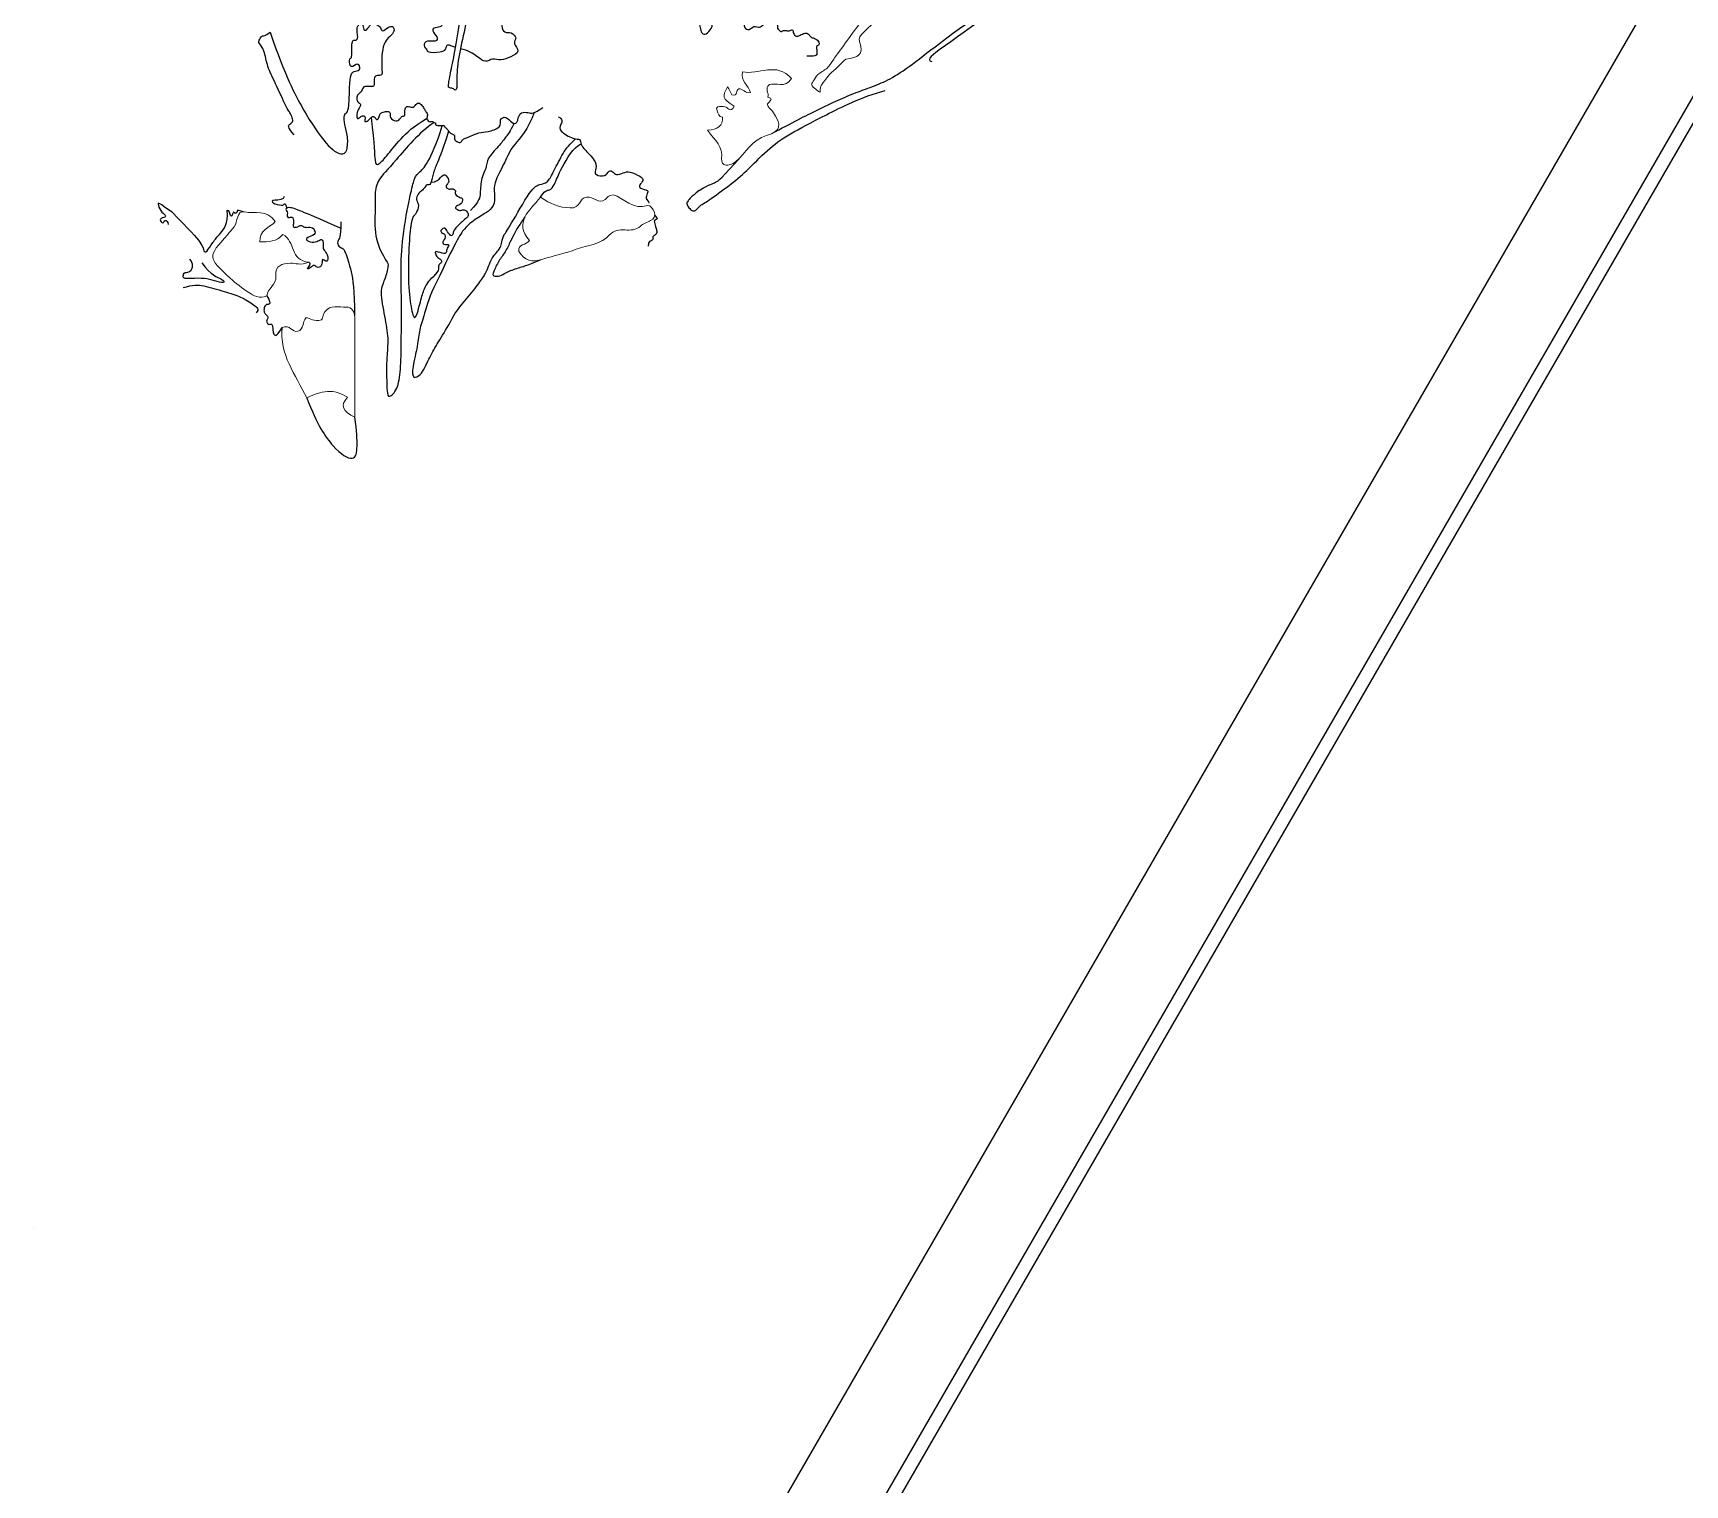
# Model space of a CAD drawing. Header units: millimetres. Extents: x 1417 to 35090, y -5751 to 14938.
# Drawn here: x 25039 to 26973, y 6909 to 8608 of the extents above; entities that cross this region are included whole.
import ezdxf

# ---------------------------------------------------------------- set-up
doc = ezdxf.new("R2010")
doc.units = ezdxf.units.MM
for name, color, linetype in [('Hatch', 210, 'Continuous'), ('Thick', 1, 'Continuous'), ('Thin', 4, 'Continuous')]:
    doc.layers.add(name, color=color, linetype=linetype)
doc.layers.add('Inner', color=7, linetype='Continuous', true_color=0x5200ff)
doc.layers.add('Outer', color=7, linetype='Continuous', true_color=0xab00ff)

# ---------------------------------------------------------------- blocks, each defined once
blk = doc.blocks.new('small-maple-tree-trees-102-pimpmydrawing')
at = {"layer": 'Inner'}
for points in [[(248.8, 1593.6), (247.3, 1586.1), (245.2, 1574.8), (245.2, 1570.5), (250.8, 1571.1), (253.3, 1567.3), (255.8, 1570.5), (254.6, 1580.4), (257, 1609.8), (266.4, 1645.3), (269.5, 1679), (278.3, 1708.4), (283.3, 1741.4), (283.3, 1750.8), (280.1, 1753.3), (277, 1755.2), (274.5, 1755.2), (273.9, 1749.5), (269.5, 1712.7), (260.2, 1662.2), (254.6, 1620.4), (250.4, 1601.2), (248.8, 1593.6)], [(267.4, 1657.9), (277.4, 1660.8), (280.3, 1671.5), (286.4, 1672.3), (299.9, 1664.1), (301.6, 1673.9), (304.9, 1688.3), (313.9, 1682.5), (322.5, 1673.9), (329, 1684.2), (328.6, 1694), (336.4, 1697.3), (340.9, 1696.5), (360.5, 1699.7), (356, 1691.5), (347.8, 1686.2), (347.8, 1684.6), (346.6, 1676.8), (344.6, 1669.4), (354, 1667.4), (352.3, 1652.6), (340.9, 1656.7), (329.8, 1656.3), (323.3, 1649.8), (310.6, 1653.5), (306.5, 1643.6), (310.6, 1634.6), (318.8, 1637.1), (326.6, 1628.9), (319.6, 1624), (330.6, 1613.3), (318, 1607.2), (306.9, 1602.3), (296.7, 1606.4), (288.9, 1599.8), (279.9, 1607.2), (268.4, 1615), (259.4, 1616.9)], [(480.4, 1685.1), (489.1, 1675.3), (484.8, 1665.4), (489.8, 1656.6), (499.1, 1657.9), (503.5, 1661), (517.2, 1651.6), (517.8, 1651), (536.6, 1655.4), (540.9, 1637.9), (541.6, 1634.8), (546.5, 1632.3), (554, 1641.6), (554, 1644.8), (555.9, 1651.6), (574, 1647.3), (574.6, 1648.5), (584, 1656.8), (592.6, 1651.1), (590.5, 1640.9), (597.5, 1637.6), (602.4, 1644.6), (610.6, 1640.5), (612.6, 1645.4), (622.2, 1647.4), (630.2, 1647.1), (630.8, 1641.5), (630.2, 1640.1), (635.2, 1636.2), (635.8, 1637.8), (638.8, 1638.8), (642.8, 1637.2), (647.8, 1639.1), (648.4, 1639.1), (649.4, 1633.2), (653.1, 1630.5), (658, 1633.5), (664, 1635.8), (667.6, 1633.5), (669.6, 1629.5), (674.6, 1629.5), (679.9, 1624.2), (678.9, 1620.2), (675.6, 1619.9), (676.3, 1616.9), (677.3, 1607.6), (671.3, 1608), (664.7, 1608)], [(627.5, 1519.5), (651.4, 1532.5), (682.5, 1547.7), (704.4, 1558.3), (725, 1566.6), (747.2, 1574.5), (766.4, 1583.1), (794.6, 1603), (834.5, 1635), (880, 1664.9), (901.3, 1683), (906.2, 1690.5), (911.9, 1697.4), (921.2, 1690.5), (915.6, 1689.3), (905.3, 1678.9), (890.4, 1666), (844.4, 1633), (824.5, 1618.8), (803, 1603.5), (810.9, 1601.8)], [(36.6, 1636.1), (54.8, 1584), (75.5, 1543.6), (104.3, 1500.6), (121, 1491.5), (127.1, 1496.1), (128.1, 1514.8), (123.5, 1527.9), (123, 1540.5), (126.6, 1541.5), (129.1, 1547.6), (129.6, 1572.9), (130.6, 1588.6), (136.2, 1590.6), (143.2, 1591.6), (140.2, 1602.2), (130.6, 1592.1), (128.6, 1605.2), (132.1, 1605.7), (132.1, 1608.8), (132.1, 1628.5), (137.2, 1626), (140.2, 1629), (136.7, 1643.1), (145.3, 1649.2), (145.3, 1639.6), (148.8, 1637.1), (153.3, 1644.2), (156.4, 1647.7), (162.4, 1644.7), (166, 1642.1), (167.5, 1635.6), (175.1, 1642.6), (180.1, 1643.6), (182.7, 1639.1), (179.1, 1632.5), (173.6, 1629), (168.5, 1620.4), (167, 1604.2), (167.5, 1590.6), (168, 1585), (161.9, 1586), (157.9, 1583.5), (158.4, 1575.9), (158.4, 1572.4), (153.3, 1572.4), (145.3, 1573.4), (144.3, 1566.8), (140.2, 1564.3), (137.7, 1560.8), (138.2, 1553.7), (144.3, 1552.2), (139.2, 1545.6), (137.7, 1538), (139.2, 1533.5), (142.7, 1538), (146.8, 1539), (148.8, 1535.5), (146.3, 1531.8), (150, 1530.9), (154.9, 1536.7), (157.7, 1537.8), (159.5, 1536.7), (161.1, 1533), (163.7, 1534.4), (164.8, 1540.6), (167.3, 1542), (173.4, 1544.3), (178.7, 1541.7), (175.4, 1536.2), (184.7, 1530.8), (188.4, 1534.1), (190.6, 1538.2), (195, 1537.5), (194.1, 1544.9), (195.4, 1548.6), (198, 1549.9), (204.8, 1546.9), (208, 1553.6), (212.4, 1553.4), (216.5, 1547.8), (218, 1543.9), (221.7, 1540.4), (219.6, 1535.2), (220.5, 1533.6), (222.7, 1531.1), (225.1, 1531.4), (226.4, 1532.2), (228.6, 1530.3), (230.4, 1530.2), (230.2, 1529.2), (229.7, 1527.3), (236.2, 1526.5), (240.9, 1527.4), (240.6, 1524.9), (243.9, 1523.3), (245.4, 1520.2), (248.7, 1517.1), (251.8, 1516.2), (252.9, 1514.7), (251.6, 1510), (258.6, 1506), (261.1, 1508.8), (263.2, 1512), (266.5, 1512.2), (282.4, 1519.6), (289.9, 1518.8), (308.3, 1524.9), (304.3, 1534.5), (312.9, 1538.5), (319.5, 1529.4), (326.5, 1528.4), (327.6, 1543.1), (338.2, 1542.1), (338.7, 1542.1), (345.2, 1540.5), (355.9, 1548.1)], [(259.4, 1654.7), (253.5, 1653), (252.8, 1657.9), (247, 1659.8), (246.8, 1653.5), (238.8, 1648.3), (237.7, 1647.1), (237.8, 1642.1), (229.8, 1641.9), (224.8, 1638.5), (233.3, 1630.3), (231.5, 1624.2), (219.3, 1627.3), (215.4, 1620.3), (220.8, 1615.1), (221.1, 1612), (242.2, 1613.1), (243, 1620.3), (244.8, 1622.3), (248, 1620.5), (253.8, 1618.8)], [(64.7, 1516.1), (56, 1525.6), (60.3, 1528.8), (64.1, 1531.8), (62.2, 1537.4), (59, 1544.1), (57.1, 1544.4), (42, 1578.8), (33.2, 1595.5), (30, 1615.9), (23.2, 1623.9), (23, 1625.8), (27.5, 1633.9), (30.8, 1631.2), (36.6, 1636.1)], [(538.6, 1451), (529.2, 1442.8), (524.9, 1438.5), (523.6, 1434.7), (528, 1429.1), (531.1, 1426.6), (535.5, 1427.2), (538.6, 1432.9), (547.3, 1437.2), (575.4, 1457.8), (593.5, 1472.2), (618.4, 1499), (643, 1516.7), (683.1, 1537.2), (728.1, 1560.1), (756.5, 1568.1)], [(154.9, 1536.7), (158.8, 1502.8), (158.8, 1482), (162.6, 1479.7), (171.9, 1489.7), (188.8, 1511.3), (204.2, 1525.9), (219.6, 1535.2)], [(228.6, 1530.3), (211, 1519), (179.8, 1480.6), (161.9, 1463.3), (158.9, 1447.4), (159.9, 1426.5), (158.1, 1393.2), (174.4, 1365.3), (175.4, 1364.7), (171.4, 1346.4), (164.4, 1334.5), (170.9, 1302.7), (175.4, 1277.3), (172.9, 1254.8), (172.9, 1238), (173.3, 1213.9), (175, 1207.3), (186, 1217.1), (189.7, 1240.1), (190.1, 1272.6), (190.7, 1319.4), (189.5, 1355), (190.7, 1394.3), (201.3, 1449.5), (205.6, 1465.1), (207.5, 1469.4), (224.4, 1483.2), (238.1, 1526.5)], [(345.6, 1542.2), (338.5, 1521.6), (319.5, 1503.5), (311.5, 1483.9), (299.4, 1461.4), (298.5, 1451.4), (300.2, 1434.7), (292.7, 1426.4), (281.8, 1420.5), (263.5, 1408), (253.5, 1390.5), (231.1, 1342.8)], [(322.4, 1529.5), (316.8, 1518.9), (313.2, 1514.9), (304.8, 1502.5), (289.7, 1488.3), (290.2, 1476.3), (283.5, 1467), (282.6, 1446.2), (281.7, 1438.6), (271.1, 1427.4)], [(373.8, 1537.2), (379.8, 1534.7), (376.8, 1528.1), (373.8, 1520.5), (393.1, 1510.4), (399.7, 1511.7), (400, 1505.1), (404.2, 1499.4), (420.1, 1483.4), (417, 1474), (416.4, 1469), (429.5, 1466.5), (433.2, 1475.3), (438.8, 1472.8), (440.7, 1468.4), (450.7, 1471.5), (456.3, 1474), (471.3, 1467.1), (474.4, 1462.8), (468.2, 1457.2), (468.8, 1453.4), (480, 1450.9), (478.1, 1447.8), (475.5, 1441), (479.4, 1438.6), (479.9, 1436)], [(245.4, 1520.2), (239.8, 1502), (230.8, 1479.4), (227.2, 1471.1), (224.9, 1456.1), (219.8, 1458.5), (217.6, 1454), (214.1, 1450.5), (209.6, 1447.3), (206.9, 1439.7), (211.7, 1434.1), (207.4, 1423.1), (204.5, 1421.2), (201.8, 1416.4), (198.7, 1385.7), (197.9, 1339.9), (202.1, 1309), (206.4, 1296.4), (213.1, 1322.6), (216.7, 1335.9), (221.7, 1344.8), (228.3, 1350.5)], [(251.7, 1304.7), (256.2, 1311.5), (266.1, 1323.8), (282.7, 1343.7), (288.6, 1353.3), (292.6, 1362.3), (295.3, 1371.2), (306.2, 1383.4), (307.5, 1388), (308.8, 1397.4), (316.1, 1406.2), (342.7, 1454.7), (352.6, 1458), (361.1, 1459.6), (367.3, 1470.3), (378.3, 1493.2), (385.3, 1503), (393.1, 1510.4)], [(352.9, 1442.9), (357.4, 1450.8), (364.5, 1450.8), (369, 1456.2), (376.1, 1474.9), (391.8, 1501.4), (400, 1505.1)], [(538.6, 1451), (552.2, 1458.7), (557.2, 1459), (565.5, 1465.3), (587.4, 1490.4)], [(225.1, 1460.6), (231.1, 1460.4), (236.8, 1467), (241.5, 1471.3), (246.9, 1462.1), (244.1, 1458.3), (241.2, 1455.5), (246.7, 1451.2), (249, 1454), (255.2, 1450.5), (251.4, 1447), (259.9, 1441.3), (261.8, 1443.2), (262.2, 1435.7), (255.6, 1433.3), (251.9, 1430.2), (259.4, 1426.7), (261.5, 1428.6), (265.8, 1427.9), (269.3, 1423.6), (267.9, 1419.2), (263.9, 1417), (251.1, 1404.6), (251.1, 1400.7), (248.9, 1396), (243.9, 1402.8), (241.8, 1408.2), (236, 1405), (236.4, 1401.4), (242.8, 1399.6), (240.3, 1392.8), (238.2, 1389.9), (239.6, 1387.7), (243.8, 1387.8), (246.5, 1387.2), (244.6, 1384.5), (243.1, 1381.8), (243.1, 1379.2), (241.9, 1375.9), (229.5, 1380.5), (229.7, 1377.6), (232.4, 1372.1), (237.9, 1369.4), (237.3, 1366), (234.3, 1365), (233.3, 1359.5), (234.1, 1357.4), (228.3, 1350.5)], [(-78, 1425.3), (-93.9, 1436.8), (-95.5, 1436.8), (-91.9, 1426.2), (-84.9, 1421.9), (-86.6, 1419.2), (-88.9, 1419.5), (-93.5, 1416.9), (-88.6, 1411.2), (-87.8, 1415.5), (-85, 1416.3), (-83.5, 1414.8), (-82.5, 1410.9)], [(53.2, 1443.8), (53, 1439.4), (39.3, 1440.4), (37.7, 1436.3), (52, 1432.5), (53, 1435.4), (54.3, 1436), (56.4, 1430.3)], [(119.2, 1406.6), (97.5, 1416), (73.6, 1426.6), (58.4, 1432.1), (55.1, 1429.5), (54.9, 1427.9), (57.1, 1426.2), (56.8, 1422.9), (56.4, 1418.8), (62.1, 1419.9), (63.4, 1419.4), (64.4, 1413.4), (62.9, 1407.5), (67.7, 1407.5), (72.5, 1410.7), (74.2, 1409), (79.5, 1407), (86.6, 1409), (91.6, 1399.4), (81.6, 1396.8), (76.9, 1393.1), (86, 1389.6), (93.2, 1391.4), (97.3, 1395.2), (99.4, 1388.2), (97.8, 1383.2), (102.1, 1378.7), (104.7, 1372.5), (103.9, 1369.3), (102.1, 1366.8), (97.9, 1371.5), (97.3, 1368.5), (97.5, 1361.7), (90.7, 1359.8), (89.2, 1364.7), (83.5, 1360.1), (78.1, 1357.6), (85.3, 1365.6), (82, 1366.9)], [(-78, 1425.3), (-58, 1405.2), (-41.4, 1387.1), (-41.4, 1379.2), (-37.9, 1377.8), (-30.3, 1390.6), (-22.7, 1399.6), (-12, 1411.3), (-13.7, 1427.8)], [(5.2, 1426), (-1, 1427.8), (-1.6, 1428.2), (-1.8, 1424.7), (-4.8, 1423.4), (-6.1, 1426.7), (-7.2, 1423.1), (-8.8, 1419.3), (-10.9, 1423.9), (-11.5, 1428.7), (-13.1, 1426), (-13.7, 1427.8)], [(119.5, 1414.3), (119.1, 1395), (115.6, 1393), (115.1, 1386.4), (121.6, 1382.9), (124.2, 1381.4), (131.7, 1357.1), (135.3, 1335.4), (135.6, 1304)], [(334.9, 1419.9), (328.5, 1411.1), (323.2, 1402.2), (318.2, 1392), (312.1, 1378.6), (304.1, 1368.9), (297.6, 1354.3), (296.6, 1350.4), (306.3, 1350), (311.7, 1354.8), (327.8, 1360.8), (336.2, 1362.7), (353, 1369.6)], [(486.7, 1421.6), (492.3, 1417), (484.4, 1417.4), (487.7, 1409.7), (488.7, 1405.4), (490, 1400.1), (485, 1397.5), (484, 1395.8), (486, 1392.5), (478.7, 1391.2), (479, 1385.8)], [(-43.2, 1366.3), (-32.4, 1351.4), (-17.6, 1347.1), (-16.3, 1341.7), (-28.6, 1345.2), (-39.6, 1348.4), (-56, 1347.9), (-66.5, 1347.4), (-64.1, 1353.8), (-64.3, 1354.9), (-54.9, 1355.1), (-52.8, 1364.8), (-57.4, 1370.4)], [(-65.3, 1337.1), (-53.3, 1340.6), (-42.6, 1340.6), (-15.6, 1332), (2, 1327.1), (18.8, 1316.2), (24.2, 1311.9), (20.5, 1307.7)], [(231.1, 1342.8), (223.2, 1328.2), (216.9, 1304), (210.9, 1288.1), (209.9, 1269.9), (202.6, 1242.7), (203.6, 1229.1), (213.2, 1235.7), (216.9, 1241.4), (225.5, 1260.3), (235.8, 1277.5), (246.4, 1294.1), (251.7, 1304.7)], [(32.8, 1327.5), (36.7, 1321.8), (36.7, 1316.6), (32.1, 1318.4), (29.3, 1313.4), (29.3, 1308.1), (32.1, 1305.7), (35.1, 1302), (32.1, 1299.2), (33, 1294.4), (37.3, 1293.8), (39.3, 1295.5), (40.1, 1283.6), (42.1, 1281.2), (44.9, 1280.7), (50.6, 1290.5)], [(79.5, 1208.2), (91.7, 1176.6), (110.9, 1147.4), (136.4, 1131.5), (139.1, 1150.4), (138.1, 1168.6), (135.7, 1185.4)]]:
    blk.add_open_spline(points, degree=3, dxfattribs=at)
at = {"layer": 'Inner', "lineweight": 0}
blk.add_open_spline([(806.7, 1722.6), (797.6, 1714.2), (786.9, 1708.7), (781.2, 1698), (780.1, 1695.8), (779.3, 1693.7), (778.8, 1691.7), (774, 1686.1), (769.2, 1686.6), (766.2, 1689.6), (762.9, 1685), (751.8, 1664.8), (744.9, 1654.6), (742.3, 1646.7), (735.5, 1639.5), (724, 1632.5), (726.5, 1625.3), (732.4, 1608.8), (724.1, 1606.6), (710.6, 1604.8), (704.2, 1598.8), (697.8, 1592.7), (691.4, 1586.6), (681.8, 1575.5), (680.3, 1570.4), (680.3, 1565.4), (679.8, 1565.9), (675.7, 1568.9), (668.7, 1575), (672.2, 1577.5), (676.2, 1587.1), (689.4, 1593.2), (694.9, 1603.3), (703.5, 1614.4), (717.6, 1634.3), (733.6, 1655.9), (753.6, 1685.9), (761, 1699), (767.1, 1699.4), (772.5, 1701.9), (788.8, 1723.2)], degree=3, knots=[10, 10, 10, 10, 11, 11, 11, 11.197023, 11.197023, 11.197023, 11.943911, 12.690799, 13.437688, 14.184576, 14.931464, 14.931464, 14.931464, 15.931464, 15.931464, 15.931464, 16.931464, 16.931464, 16.931464, 18.431977, 18.431977, 18.431977, 19.185649, 19.939321, 20.692994, 21.446666, 22.200338, 22.95401, 23.707682, 24.461354, 25.215026, 25.968698, 26.72237, 26.72237, 26.72237, 28.423348, 30.124327, 31.825305, 31.825305, 31.825305, 31.825305], dxfattribs=at)
at = {"layer": 'Outer', "lineweight": 0}
for points, knots in [([(565.9, 1536.8), (567.2, 1526.5), (560.4, 1522.4), (548.7, 1521.3), (557.5, 1509.2), (566.9, 1502.3), (565.1, 1488.2), (563.9, 1479.3), (573.5, 1478.1), (581.6, 1484.8), (593.6, 1494.9), (600.8, 1510.3), (617.6, 1515.3), (634.7, 1520.3), (636, 1527), (624.6, 1543.8), (621.3, 1546.8), (617.9, 1551), (619.4, 1553.5), (625.4, 1558.8), (619.3, 1560), (620.9, 1565.1), (614.9, 1570.4), (621, 1574.9), (628.7, 1577.7), (639, 1569.9), (646.8, 1581.8), (629.6, 1602.4), (607.8, 1585.6), (589.5, 1589.9), (586.7, 1579), (596.9, 1573.9), (598.9, 1565.5), (592.2, 1564.1), (590, 1570.6), (585.2, 1569.7), (581.3, 1568.9), (584.5, 1560.8), (577.1, 1563), (575.6, 1565.7), (573.8, 1568.9), (572, 1572.2), (565.8, 1560.6), (565.1, 1559.3), (579.7, 1549.5), (577.9, 1544.4), (572.8, 1545.8), (570.2, 1549.6), (558.9, 1549.3), (558.9, 1545.8), (562.1, 1537), (565.9, 1536.8)], [2.469372, 2.469372, 2.469372, 2.469372, 3.469372, 3.469372, 3.469372, 4.469372, 4.469372, 4.469372, 5.469372, 5.469372, 5.469372, 6.469372, 6.469372, 6.469372, 7.469372, 7.469372, 7.469372, 7.979937, 8.490503, 9.001069, 9.001069, 9.001069, 10.001069, 10.001069, 10.001069, 11.001069, 11.001069, 11.001069, 12.001069, 12.001069, 12.001069, 13.001069, 13.001069, 13.001069, 14.001069, 14.001069, 14.001069, 15.001069, 15.001069, 15.001069, 16.001069, 16.001069, 16.001069, 16.890018, 16.890018, 16.890018, 17.383893, 17.877767, 18.371642, 18.865516, 19.35939, 19.35939, 19.35939, 19.35939]), ([(352.9, 1442.9), (340.2, 1426.8), (321.7, 1413.9), (340.1, 1392.2), (336.2, 1386.5), (326.6, 1389), (327.8, 1379.5), (334.1, 1368.6), (343.4, 1366.3), (355.7, 1370.4), (368.6, 1374.7), (382.1, 1377.4), (394.9, 1382), (408.2, 1386.8), (424.3, 1387.9), (433.6, 1398.6), (444.4, 1411), (459.9, 1398.8), (470, 1409.2), (473, 1412.3), (478.1, 1413.3), (482, 1415.6), (485.6, 1417.7), (487.7, 1421.1), (486.4, 1425.4), (485.2, 1429.2), (481.3, 1434.2), (478.8, 1433.3), (461.3, 1427.3), (450.6, 1442.2), (438.1, 1445.9), (432.7, 1445.6), (431.2, 1442.3), (428.8, 1440.3), (420.9, 1433.8), (415.4, 1444.5), (407, 1443.2), (398, 1441.8), (399.9, 1429.9), (387.9, 1430.4), (374.7, 1431), (365, 1435.1), (352.9, 1442.9)], [0, 0, 0, 0, 1, 1, 1, 2, 2, 2, 3, 3, 3, 4, 4, 4, 5, 5, 5, 6, 6, 6, 7, 7, 7, 8, 8, 8, 9, 9, 9, 10, 10, 10, 11, 11, 11, 12, 12, 12, 13, 13, 13, 14, 14, 14, 14]), ([(82, 1366.9), (59.8, 1368.9), (66.4, 1391.5), (51.7, 1399.4), (44.4, 1390.8), (34.6, 1390.6), (24.6, 1390.6), (23.7, 1404.8), (36.4, 1407.5), (42.7, 1414.4), (33.4, 1429), (18.4, 1423.3), (6.6, 1425.8), (-2.8, 1427.8), (-0.9, 1414.1), (-5.5, 1408.4), (-8, 1405.4), (-10.4, 1402.2), (-13, 1399.3), (-36.7, 1372.8), (-36.8, 1372.7), (-10, 1348.2), (-3.3, 1342.1), (4, 1336.5), (11.6, 1331.5), (17.4, 1327.7), (23.8, 1323.6), (32.8, 1327.5), (33.3, 1336), (44.4, 1340.5), (43.4, 1350.4), (42.1, 1364), (50.9, 1364.9), (60.6, 1365.6), (66.4, 1366.1), (72, 1362.7), (82, 1366.9)], [0, 0, 0, 0, 1, 1, 1, 2, 2, 2, 3, 3, 3, 4, 4, 4, 5, 5, 5, 6, 6, 6, 7, 7, 7, 8, 8, 8, 9, 9, 9, 10, 10, 10, 11, 11, 11, 12, 12, 12, 12]), ([(135.7, 1185.4), (135.7, 1226), (135.7, 1264.1), (135.7, 1302.2), (135.7, 1308.9), (132.3, 1314.5), (125.7, 1314.3), (117.3, 1314), (107.4, 1317.7), (100.7, 1308.9), (98, 1305.4), (98, 1300), (96.9, 1299.6), (87.5, 1296.1), (83.9, 1302.4), (78.5, 1301.6), (74.2, 1297), (76.6, 1288.2), (68.9, 1286), (62.3, 1284), (60.6, 1294.6), (50.6, 1290.5), (47.5, 1259.3), (66.1, 1235.2), (79.5, 1208.2), (96.2, 1216.2), (111.3, 1219.4), (127.2, 1208.8), (118, 1198.7), (121.9, 1192.3), (135.7, 1185.4)], [0, 0, 0, 0, 1, 1, 1, 2, 2, 2, 3, 3, 3, 4, 4, 4, 5, 5, 5, 6, 6, 6, 7, 7, 7, 8, 8, 8, 9, 9, 9, 10, 10, 10, 10])]:
    blk.add_open_spline(points, degree=3, knots=knots, dxfattribs=at)

msp = doc.modelspace()

# ---------------------------------------------------------------- linework, layer by layer
at = {"layer": 'Thick'}
msp.add_lwpolyline([(25039.4, 7210), (25039.4, 7210)], close=True, dxfattribs=at)
at = {"layer": 'Thin'}
for points in [[(29298.1, 8229.6), (27342.5, 9358.7), (25342.5, 5894.6), (27559.6, 4614.6)], [(29248.1, 8143), (27379.1, 9222.1), (25479.1, 5931.2), (27559.6, 4730.1)], [(29238.4, 8126.2), (27383, 9197.4), (25492.8, 5923.3)]]:
    msp.add_lwpolyline(points, dxfattribs=at)

# ---------------------------------------------------------------- block references
at = {"layer": 'Hatch'}
msp.add_blockref('small-maple-tree-trees-102-pimpmydrawing', (25280.2, 6973.2), dxfattribs=at)

doc.saveas('drawing.dxf')
